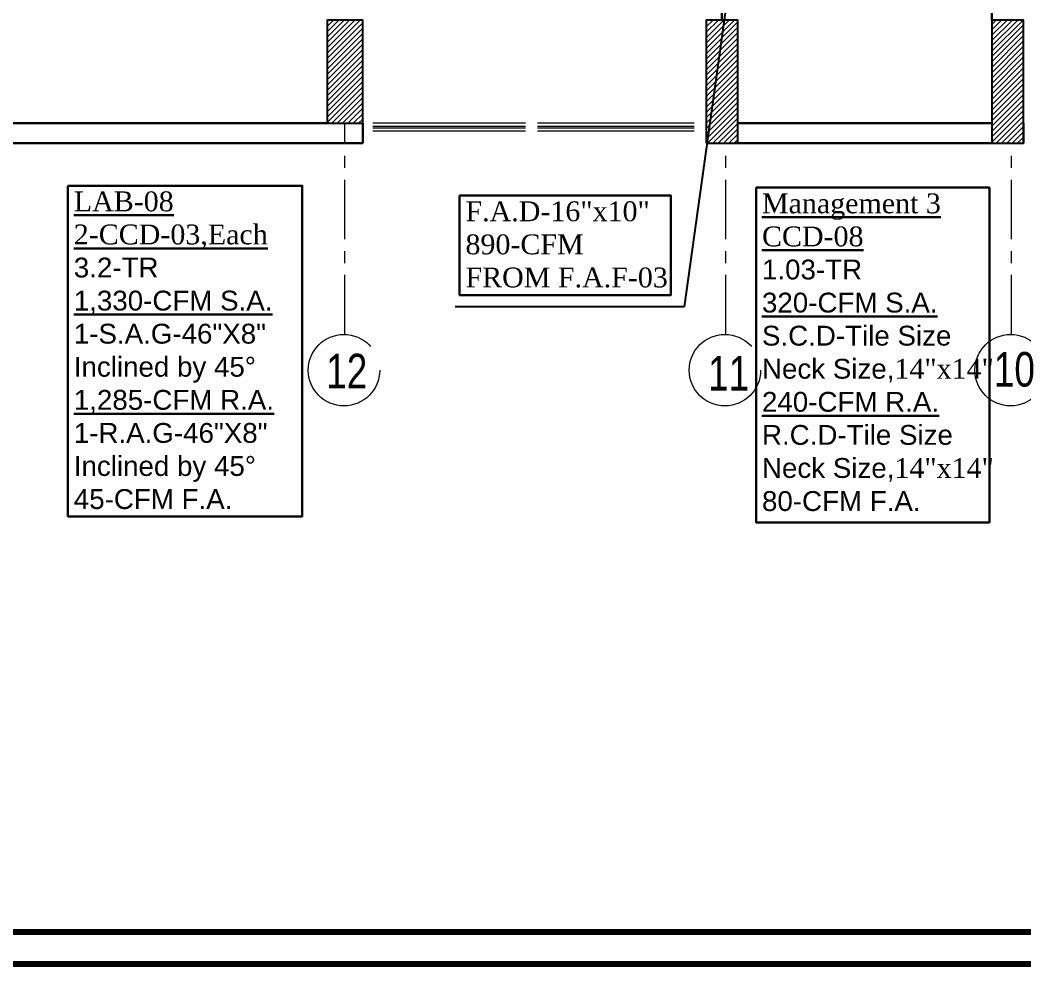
# Model space of a CAD drawing. Extents: x 847 to 949, y 444 to 823.
# Drawn here: x 860.18 to 872.82, y 668.1 to 679.99 of the extents above; entities that cross this region are included whole.
import ezdxf

# ---------------------------------------------------------------- set-up
doc = ezdxf.new("R2010")
doc.units = 0
doc.header["$MEASUREMENT"] = 0
doc.linetypes.add('CENTERX2', pattern=[4, 2.5, -0.5, 0.5, -0.5])
doc.layers.get('0').update_dxf_attribs({"linetype": 'CONTINUOUS', "lineweight": 30})
for name, color, linetype, lineweight in [('AC-TEXT', 15, 'CONTINUOUS', 30), ('axis', 1, 'CENTERX2', 5), ('Column', 6, 'CONTINUOUS', 25), ('hatch', 252, 'CONTINUOUS', 9), ('txt in circle', 11, 'CONTINUOUS', 13), ('UG-BORDER', 20, 'CONTINUOUS', 80), ('Wall', 5, 'CONTINUOUS', 30), ('WINDOW', 4, 'CONTINUOUS', 5)]:
    doc.layers.add(name, color=color, linetype=linetype, lineweight=lineweight)
doc.styles.add('AC', font='romans.shx', dxfattribs={"height": 0.2})
doc.styles.add('SOSA2', font='SOSA.shx', dxfattribs={"width": 0.8})
doc.dimstyles.get("Standard").update_dxf_attribs({"dimtxt": 0.12, "dimasz": 0.05, "dimexe": 0.18, "dimexo": 0.0625, "dimgap": 0.09, "dimtad": 0, "dimtih": 1, "dimtoh": 1, "dimzin": 0, "dimdsep": 46, "dimtxsty": 'Standard', "dimblk": 'DOT', "dimcen": 0.09, "dimadec": 0, "dimazin": 0, "dimtfac": 1, "dimtofl": 0, "dimtmove": 0, "dimatfit": 3, "dimldrblk": 'DOT', "dimfxl": 1, "dimtolj": 1, "dimtzin": 0, "dimarcsym": 0})
pattern_1 = [(45, (1091.426775, 364.369844), (-0.0336759605, 0.0336759605), [])]

# ---------------------------------------------------------------- blocks, each defined once
blk = doc.blocks.new('A$C11ED6BD5')
at = {"layer": 'axis', "color": 0, "ltscale": 0.3}
for p, q in [((-48.65, -2.411), (-48.65, 0.25)), ((-43.85, -2.411), (-43.85, 0)), ((-40.25, -2.411), (-40.25, 0))]:
    blk.add_line(p, q, dxfattribs=at)
at = {"layer": 'axis', "color": 0}
for centre in [(-48.663, -2.861), (-43.863, -2.861), (-40.263, -2.861)]:
    blk.add_circle(centre, 0.45, dxfattribs=at)
at = {"layer": 'txt in circle', "color": 0, "ltscale": 0.01, "char_height": 0.4355, "attachment_point": 5, "style": 'SOSA2'}
for s, insert in [('12', (-48.628, -2.872)), ('10', (-40.216, -2.853)), ('11', (-43.816, -2.9))]:
    blk.add_mtext(s, dxfattribs=dict(at, insert=insert))
blk = doc.blocks.new('_Dot')
at = {"color": 0, "linetype": 'ByBlock', "lineweight": -2}
blk.add_line((-0.5, 0), (-1, 0), dxfattribs=at)
at = {"color": 0, "linetype": 'ByBlock', "const_width": 0.5}
blk.add_lwpolyline([(-0.25, 0, 1), (0.25, 0, 1)], format="xyb", close=True, dxfattribs=at)

msp = doc.modelspace()

# ---------------------------------------------------------------- hatches: boundary and pattern name
at = {"layer": 'hatch'}
h = msp.add_hatch(dxfattribs=at)
h.set_pattern_fill('ANSI31', color=252, scale=0.015, style=0)
h.set_pattern_definition(pattern_1)
h.paths.add_polyline_path([(864.045, 678.692), (864.495, 678.692), (864.495, 679.992), (864.045, 679.992)])
h = msp.add_hatch(dxfattribs=at)
h.set_pattern_fill('ANSI31', color=252, scale=0.015, style=0)
h.set_pattern_definition(pattern_1)
h.paths.add_polyline_path([(868.82, 678.442), (869.22, 678.442), (869.22, 679.992), (868.82, 679.992)])
h = msp.add_hatch(dxfattribs=at)
h.set_pattern_fill('ANSI31', color=252, scale=0.015, style=0)
h.set_pattern_definition(pattern_1)
h.paths.add_polyline_path([(872.42, 678.442), (872.82, 678.442), (872.82, 679.992), (872.42, 679.992)])

# ---------------------------------------------------------------- linework, layer by layer
at = {"layer": 'AC-TEXT', "color": 7, "linetype": 'Continuous'}
for points in [[(860.778, 677.905), (863.732, 677.905), (863.732, 673.738), (860.778, 673.738)], [(869.449, 677.881), (872.389, 677.881), (872.389, 673.664), (869.449, 673.664)], [(865.713, 677.78), (868.376, 677.78), (868.376, 676.527), (865.713, 676.527)]]:
    msp.add_lwpolyline(points, close=True, dxfattribs=at)
at = {"layer": 'Column', "color": 252}
for points in [[(864.045, 678.692), (864.495, 678.692), (864.495, 679.992), (864.045, 679.992)], [(868.82, 678.442), (869.22, 678.442), (869.22, 679.992), (868.82, 679.992)], [(872.42, 678.442), (872.82, 678.442), (872.82, 679.992), (872.42, 679.992)]]:
    msp.add_lwpolyline(points, close=True, dxfattribs=at)
at = {"layer": 'UG-BORDER', "color": 7}
for p, q in [((847.906, 668.506), (943.098, 668.506)), ((847.502, 668.101), (943.502, 668.101))]:
    msp.add_line(p, q, dxfattribs=at)
at = {"layer": 'Wall', "color": 252, "linetype": 'Continuous'}
for p, q in [((864.07, 678.692), (859.47, 678.692)), ((864.495, 678.692), (864.495, 678.442)), ((872.42, 678.692), (869.22, 678.692)), ((872.82, 678.692), (872.82, 678.442)), ((864.495, 678.442), (859.17, 678.442)), ((872.42, 678.442), (869.22, 678.442))]:
    msp.add_line(p, q, dxfattribs=at)
for points in [[(869.02, 682.942), (869.02, 679.992)], [(872.42, 681.842), (872.42, 679.992)]]:
    msp.add_lwpolyline(points, dxfattribs=at)
at = {"layer": 'WINDOW', "color": 252, "linetype": 'Continuous'}
for p, q in [((866.545, 678.692), (864.62, 678.692)), ((866.545, 678.652), (864.62, 678.652)), ((866.545, 678.632), (864.62, 678.632)), ((868.67, 678.692), (866.695, 678.692)), ((868.67, 678.652), (866.695, 678.652)), ((868.67, 678.632), (866.695, 678.632)), ((866.545, 678.592), (864.62, 678.592)), ((868.67, 678.592), (866.695, 678.592))]:
    msp.add_line(p, q, dxfattribs=at)

# ---------------------------------------------------------------- block references
at = {"layer": 'axis', "color": 252}
msp.add_blockref('A$C11ED6BD5', (912.92, 678.442), dxfattribs=at)

# ---------------------------------------------------------------- texts
at = {"layer": 'AC-TEXT', "color": 7, "linetype": 'Continuous', "char_height": 0.25, "width": 6.18694, "attachment_point": 1, "style": 'AC'}
for s, insert in [('\\A1;{\\fTimes New Roman|b0|i0|c0|p18;\\L\\C85;LAB-08\\P2-CCD-03,Each\\P\\fArial|b0|i0|c0|p34;\\l\\C34;3.2-TR \\P\\pt0;\\L1,330-CFM S.A.\\l \\P\\ptz;1-S.A.G-46"X8"\\PInclined by 45°\\fTimes New Roman|b0|i0|c0|p18;\\P\\pt0;\\fArial|b0|i0|c0|p34;\\L1,285-CFM R.A.\\l \\P\\ptz;1-R.A.G-46"X8"\\PInclined by 45°\\P45-CFM F.A.\\P\\P\\fTimes New Roman|b0|i0|c0|p18;  }', (860.853, 677.833)), ('\\A1;{\\fTimes New Roman|b0|i0|c0|p18;\\C256;F.A.D-16"x10"\\P890-CFM \\PFROM F.A.F-03\\P\\fArial|b0|i0|c0|p34;\\C34;\\P\\fTimes New Roman|b0|i0|c0|p18;  }', (865.788, 677.708)), ('\\A1;{\\fTimes New Roman|b0|i0|c0|p18;\\L\\C85;Management 3  \\PCCD-08\\P\\fArial|b0|i0|c0|p34;\\l\\C34;1.03-TR \\P\\pt0;\\L320-CFM S.A.\\l \\P\\ptz;S.C.D-Tile Size\\PNeck Size,\\fTimes New Roman|b0|i0|c0|p18;14"x14"\\P\\pt0;\\fArial|b0|i0|c0|p34;\\L240-CFM R.A.\\l \\P\\ptz;R.C.D-Tile Size\\PNeck Size,\\fTimes New Roman|b0|i0|c0|p18;14"x14"\\P\\fArial|b0|i0|c0|p34;80-CFM F.A.\\P\\P\\fTimes New Roman|b0|i0|c0|p18;  }', (869.524, 677.808))]:
    msp.add_mtext(s, dxfattribs=dict(at, insert=insert))

# ---------------------------------------------------------------- leaders
at = {"layer": 'AC-TEXT', "color": 7, "linetype": 'Continuous'}
msp.add_leader([(869.525, 683.398), (868.543, 676.378), (865.659, 676.378)], dimstyle='Standard', override={"dimgap": 0.09, "dimtad": 0}, dxfattribs=at)

doc.saveas('drawing.dxf')
